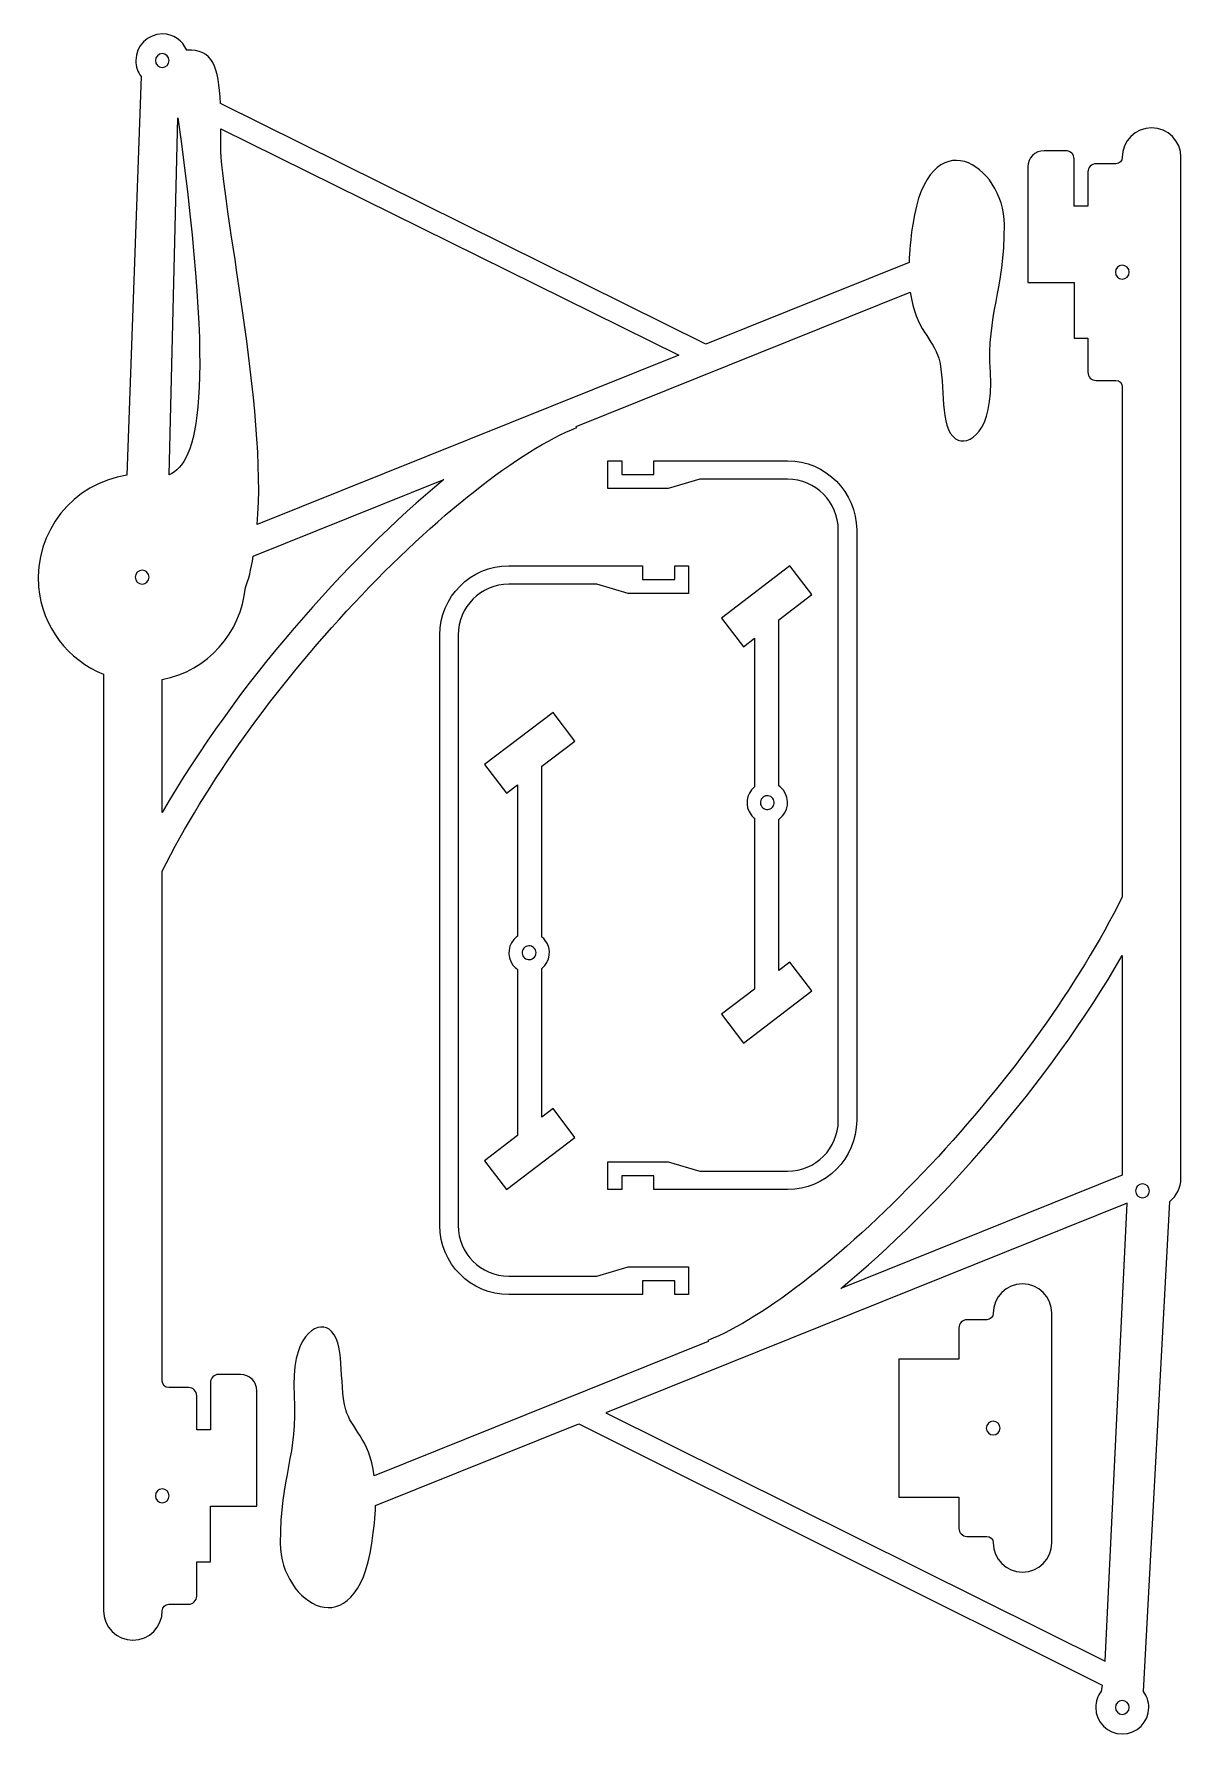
# Model space of a CAD drawing. Header units: millimetres. Extents: x -291 to 272, y -361 to 387.
# Drawn here: x 22.7 to 271.9, y 18 to 387.3 of the extents above; entities that cross this region are included whole.
import ezdxf

# ---------------------------------------------------------------- set-up
doc = ezdxf.new("R2010")
doc.units = ezdxf.units.MM
doc.header["$MEASUREMENT"] = 0
doc.layers.add('ChristianiaBike', color=7, linetype='Continuous')

msp = doc.modelspace()

# ---------------------------------------------------------------- linework, layer by layer
at = {"layer": 'ChristianiaBike', "color": 1, "lineweight": 9}
for points, knots in [([(63.2147, 372.2083), (62.8923, 380.1322), (61.517, 384.0811), (55.9049, 383.7799), (55.9049, 383.7799), (55.023, 385.8353), (52.9821, 387.2759), (50.6036, 387.2759), (50.6036, 387.2759), (47.4176, 387.2759), (44.8359, 384.6932), (44.8359, 381.5081), (44.8359, 381.5081), (44.8359, 380.2073), (45.2713, 379.0108), (45.9975, 378.0462)], [0, 0, 0, 0, 0.2, 0.2, 0.2, 0.2, 0.4, 0.4, 0.4, 0.4, 0.6, 0.6, 0.6, 0.6, 1, 1, 1, 1]), ([(49.0905, 381.5081), (49.0905, 382.3367), (49.7616, 383.0082), (50.5906, 383.0082), (50.5906, 383.0082), (51.4194, 383.0082), (52.0905, 382.3367), (52.0905, 381.5081), (52.0905, 381.5081), (52.0905, 380.6796), (51.4194, 380.0082), (50.5906, 380.0082), (50.5906, 380.0082), (49.7616, 380.0082), (49.0905, 380.6796), (49.0905, 381.5081)], [0, 0, 0, 0, 0.2, 0.2, 0.2, 0.2, 0.4, 0.4, 0.4, 0.4, 0.6, 0.6, 0.6, 0.6, 1, 1, 1, 1]), ([(212.8177, 337.6616), (212.8177, 337.6616), (168.6612, 319.8966), (168.6612, 319.8966), (168.6612, 319.8966), (168.6612, 319.8966), (63.2147, 372.2083), (63.2147, 372.2083)], [0, 0, 0, 0, 0.33333333, 0.33333333, 0.33333333, 0.33333333, 1, 1, 1, 1]), ([(63.3098, 366.6398), (63.3098, 366.6398), (162.7997, 317.5384), (162.7997, 317.5384), (162.7997, 317.5384), (162.7997, 317.5384), (71.1984, 280.6862), (71.1984, 280.6862)], [0, 0, 0, 0, 0.33333333, 0.33333333, 0.33333333, 0.33333333, 1, 1, 1, 1]), ([(213.0847, 331.2244), (214.1981, 322.9024), (218.1338, 321.0455), (219.2721, 316.8442), (219.2721, 316.8442), (220.8906, 310.869), (219.2721, 301.7723), (222.9149, 299.3442), (222.9149, 299.3442), (225.68, 297.5004), (231.2965, 300.7525), (230.4872, 313.7044), (230.4872, 313.7044), (229.6773, 326.6566), (233.5633, 331.2871), (233.5299, 345.8268), (233.5299, 345.8268), (233.4996, 359.0153), (217.0641, 369.2393), (213.6052, 345.8902), (213.6052, 345.8902), (213.1384, 342.7396), (212.8959, 340.03), (212.8177, 337.6616)], [0, 0, 0, 0, 0.14285714, 0.14285714, 0.14285714, 0.14285714, 0.28571429, 0.28571429, 0.28571429, 0.28571429, 0.42857143, 0.42857143, 0.42857143, 0.42857143, 0.57142857, 0.57142857, 0.57142857, 0.57142857, 0.71428571, 0.71428571, 0.71428571, 0.71428571, 1, 1, 1, 1]), ([(271.8925, 360.4853), (271.8925, 364.0062), (269.0379, 366.8601), (265.5176, 366.8601), (265.5176, 366.8601), (261.9968, 366.8601), (259.1428, 364.0062), (259.1428, 360.4853)], [0, 0, 0, 0, 0.33333333, 0.33333333, 0.33333333, 0.33333333, 1, 1, 1, 1]), ([(238.6149, 358.3935), (238.6149, 358.3935), (238.6149, 333.2956), (238.6149, 333.2956), (238.6149, 333.2956), (238.6149, 333.2956), (248.6718, 333.2956), (248.6718, 333.2956), (248.6718, 333.2956), (248.6718, 333.2956), (248.6718, 321.2336), (248.6718, 321.2336), (248.6718, 321.2336), (248.6718, 321.2336), (251.6732, 321.2336), (251.6732, 321.2336), (251.6732, 321.2336), (251.6732, 321.2336), (251.6732, 313.7826), (251.6732, 313.7826)], [0, 0, 0, 0, 0.16666667, 0.16666667, 0.16666667, 0.16666667, 0.33333333, 0.33333333, 0.33333333, 0.33333333, 0.5, 0.5, 0.5, 0.5, 0.66666667, 0.66666667, 0.66666667, 0.66666667, 1, 1, 1, 1]), ([(251.6732, 357.3103), (251.6732, 357.3103), (251.6732, 349.8593), (251.6732, 349.8593), (251.6732, 349.8593), (251.6732, 349.8593), (248.6718, 349.8593), (248.6718, 349.8593), (248.6718, 349.8593), (248.6718, 349.8593), (248.6718, 360.1574), (248.6718, 360.1574)], [0, 0, 0, 0, 0.25, 0.25, 0.25, 0.25, 0.5, 0.5, 0.5, 0.5, 1, 1, 1, 1]), ([(260.6428, 335.5466), (260.6428, 334.7181), (259.971, 334.0466), (259.1428, 334.0466), (259.1428, 334.0466), (258.3139, 334.0466), (257.6429, 334.7181), (257.6429, 335.5466), (257.6429, 335.5466), (257.6429, 336.3748), (258.3139, 337.0466), (259.1428, 337.0466), (259.1428, 337.0466), (259.971, 337.0466), (260.6428, 336.3748), (260.6428, 335.5466)], [0, 0, 0, 0, 0.2, 0.2, 0.2, 0.2, 0.4, 0.4, 0.4, 0.4, 0.6, 0.6, 0.6, 0.6, 1, 1, 1, 1]), ([(140.6288, 301.774), (140.6288, 301.774), (140.5282, 302.0341), (140.5282, 302.0341), (140.5282, 302.0341), (140.5282, 302.0341), (213.0847, 331.2244), (213.0847, 331.2244)], [0, 0, 0, 0, 0.33333333, 0.33333333, 0.33333333, 0.33333333, 1, 1, 1, 1]), ([(50.5906, 205.3968), (60.1617, 224.5129), (74.7241, 244.9075), (92.2555, 263.6325), (92.2555, 263.6325), (109.8579, 282.4313), (128.3932, 297.0463), (140.6288, 301.774)], [0, 0, 0, 0, 0.33333333, 0.33333333, 0.33333333, 0.33333333, 1, 1, 1, 1]), ([(186.4403, 290.5451), (186.4403, 290.5451), (167.3359, 290.5451), (167.3359, 290.5451), (167.3359, 290.5451), (167.3359, 290.5451), (160.4791, 288.5448), (160.4791, 288.5448), (160.4791, 288.5448), (160.4791, 288.5448), (147.3853, 288.5448), (147.3853, 288.5448), (147.3853, 288.5448), (147.3853, 288.5448), (147.3853, 291.5448), (147.3853, 291.5448), (147.3853, 291.5448), (147.3853, 291.5448), (147.3853, 294.5448), (147.3853, 294.5448), (147.3853, 294.5448), (147.3853, 294.5448), (150.3853, 294.5448), (150.3853, 294.5448), (150.3853, 294.5448), (150.3853, 294.5448), (150.3853, 291.5448), (150.3853, 291.5448), (150.3853, 291.5448), (150.3853, 291.5448), (157.3851, 291.5448), (157.3851, 291.5448), (157.3851, 291.5448), (157.3851, 291.5448), (157.3851, 294.5448), (157.3851, 294.5448), (157.3851, 294.5448), (157.3851, 294.5448), (186.4403, 294.5448), (186.4403, 294.5448)], [0, 0, 0, 0, 0.09090909, 0.09090909, 0.09090909, 0.09090909, 0.18181818, 0.18181818, 0.18181818, 0.18181818, 0.27272727, 0.27272727, 0.27272727, 0.27272727, 0.36363636, 0.36363636, 0.36363636, 0.36363636, 0.45454545, 0.45454545, 0.45454545, 0.45454545, 0.54545455, 0.54545455, 0.54545455, 0.54545455, 0.63636364, 0.63636364, 0.63636364, 0.63636364, 0.72727273, 0.72727273, 0.72727273, 0.72727273, 0.81818182, 0.81818182, 0.81818182, 0.81818182, 1, 1, 1, 1]), ([(42.9128, 291.4094), (31.2132, 289.6988), (22.7225, 279.1501), (23.7346, 267.2104), (23.7346, 267.2104), (24.4795, 258.4223), (30.1742, 251.2461), (37.8409, 248.1802)], [0, 0, 0, 0, 0.33333333, 0.33333333, 0.33333333, 0.33333333, 1, 1, 1, 1]), ([(50.5906, 247.0114), (60.4173, 248.9548), (67.743, 257.1915), (68.6352, 267.0602), (68.6352, 267.0602), (69.3236, 268.6115), (69.8913, 270.918), (70.3578, 273.8045)], [0, 0, 0, 0, 0.33333333, 0.33333333, 0.33333333, 0.33333333, 1, 1, 1, 1]), ([(44.7056, 269.2792), (44.7056, 270.1076), (45.3767, 270.7792), (46.2056, 270.7792), (46.2056, 270.7792), (47.0338, 270.7792), (47.7056, 270.1076), (47.7056, 269.2792), (47.7056, 269.2792), (47.7056, 268.4508), (47.0338, 267.7792), (46.2056, 267.7792), (46.2056, 267.7792), (45.3767, 267.7792), (44.7056, 268.4508), (44.7056, 269.2792)], [0, 0, 0, 0, 0.2, 0.2, 0.2, 0.2, 0.4, 0.4, 0.4, 0.4, 0.6, 0.6, 0.6, 0.6, 1, 1, 1, 1]), ([(125.8604, 271.7435), (125.8604, 271.7435), (154.9153, 271.7435), (154.9153, 271.7435), (154.9153, 271.7435), (154.9153, 271.7435), (154.9153, 268.7435), (154.9153, 268.7435), (154.9153, 268.7435), (154.9153, 268.7435), (161.915, 268.7435), (161.915, 268.7435), (161.915, 268.7435), (161.915, 268.7435), (161.915, 271.7435), (161.915, 271.7435), (161.915, 271.7435), (161.915, 271.7435), (164.915, 271.7435), (164.915, 271.7435), (164.915, 271.7435), (164.915, 271.7435), (164.915, 268.7435), (164.915, 268.7435), (164.915, 268.7435), (164.915, 268.7435), (164.915, 265.7435), (164.915, 265.7435), (164.915, 265.7435), (164.915, 265.7435), (151.8212, 265.7435), (151.8212, 265.7435), (151.8212, 265.7435), (151.8212, 265.7435), (144.9648, 267.7437), (144.9648, 267.7437), (144.9648, 267.7437), (144.9648, 267.7437), (125.8604, 267.7437), (125.8604, 267.7437)], [0, 0, 0, 0, 0.09090909, 0.09090909, 0.09090909, 0.09090909, 0.18181818, 0.18181818, 0.18181818, 0.18181818, 0.27272727, 0.27272727, 0.27272727, 0.27272727, 0.36363636, 0.36363636, 0.36363636, 0.36363636, 0.45454545, 0.45454545, 0.45454545, 0.45454545, 0.54545455, 0.54545455, 0.54545455, 0.54545455, 0.63636364, 0.63636364, 0.63636364, 0.63636364, 0.72727273, 0.72727273, 0.72727273, 0.72727273, 0.81818182, 0.81818182, 0.81818182, 0.81818182, 1, 1, 1, 1]), ([(184.5169, 223.9304), (184.5169, 223.9304), (184.5166, 260.0281), (184.5166, 260.0281), (184.5166, 260.0281), (184.5166, 260.0281), (191.6861, 265.4975), (191.6861, 265.4975), (191.6861, 265.4975), (191.6861, 265.4975), (186.9212, 271.7435), (186.9212, 271.7435), (186.9212, 271.7435), (186.9212, 271.7435), (172.0556, 260.4032), (172.0556, 260.4032)], [0, 0, 0, 0, 0.2, 0.2, 0.2, 0.2, 0.4, 0.4, 0.4, 0.4, 0.6, 0.6, 0.6, 0.6, 1, 1, 1, 1]), ([(172.0556, 260.4032), (172.0556, 260.4032), (176.8209, 254.1569), (176.8209, 254.1569), (176.8209, 254.1569), (176.8209, 254.1569), (179.2249, 255.9911), (179.2249, 255.9911), (179.2249, 255.9911), (179.2249, 255.9911), (179.2252, 223.7044), (179.2252, 223.7044)], [0, 0, 0, 0, 0.25, 0.25, 0.25, 0.25, 0.5, 0.5, 0.5, 0.5, 1, 1, 1, 1]), ([(133.0758, 191.0907), (133.0758, 191.0907), (133.0758, 228.1895), (133.0758, 228.1895), (133.0758, 228.1895), (133.0758, 228.1895), (140.245, 233.6589), (140.245, 233.6589), (140.245, 233.6589), (140.245, 233.6589), (135.4798, 239.9053), (135.4798, 239.9053), (135.4798, 239.9053), (135.4798, 239.9053), (120.6142, 228.5647), (120.6142, 228.5647), (120.6142, 228.5647), (120.6142, 228.5647), (125.3794, 222.3184), (125.3794, 222.3184), (125.3794, 222.3184), (125.3794, 222.3184), (127.7841, 224.1526), (127.7841, 224.1526), (127.7841, 224.1526), (127.7841, 224.1526), (127.7841, 191.3094), (127.7841, 191.3094)], [0, 0, 0, 0, 0.125, 0.125, 0.125, 0.125, 0.25, 0.25, 0.25, 0.25, 0.375, 0.375, 0.375, 0.375, 0.5, 0.5, 0.5, 0.5, 0.625, 0.625, 0.625, 0.625, 0.75, 0.75, 0.75, 0.75, 1, 1, 1, 1]), ([(179.2252, 223.7044), (177.3959, 222.2061), (177.0665, 219.5185), (178.5118, 217.6241), (178.5118, 217.6241), (178.724, 217.3457), (178.9658, 217.1035), (179.2249, 216.891)], [0, 0, 0, 0, 0.33333333, 0.33333333, 0.33333333, 0.33333333, 1, 1, 1, 1]), ([(182.9277, 219.1062), (182.2693, 218.6039), (181.3281, 218.7303), (180.8255, 219.389), (180.8255, 219.389), (180.3229, 220.0477), (180.4496, 220.9889), (181.108, 221.4912), (181.108, 221.4912), (181.7667, 221.9938), (182.7079, 221.8674), (183.2105, 221.2084), (183.2105, 221.2084), (183.7132, 220.55), (183.5864, 219.6085), (182.9277, 219.1062)], [0, 0, 0, 0, 0.2, 0.2, 0.2, 0.2, 0.4, 0.4, 0.4, 0.4, 0.6, 0.6, 0.6, 0.6, 1, 1, 1, 1]), ([(184.5166, 216.6719), (184.5755, 216.7122), (184.6358, 216.749), (184.693, 216.7928), (184.693, 216.7928), (186.6291, 218.2701), (187.0012, 221.0372), (185.5239, 222.9733), (185.5239, 222.9733), (185.2328, 223.3547), (184.8914, 223.6726), (184.5169, 223.9304)], [0, 0, 0, 0, 0.25, 0.25, 0.25, 0.25, 0.5, 0.5, 0.5, 0.5, 1, 1, 1, 1]), ([(179.2249, 216.891), (179.2249, 216.891), (179.2249, 179.7918), (179.2249, 179.7918), (179.2249, 179.7918), (179.2249, 179.7918), (172.0553, 174.3224), (172.0553, 174.3224), (172.0553, 174.3224), (172.0553, 174.3224), (176.8205, 168.076), (176.8205, 168.076), (176.8205, 168.076), (176.8205, 168.076), (191.6861, 179.4166), (191.6861, 179.4166), (191.6861, 179.4166), (191.6861, 179.4166), (186.9209, 185.6629), (186.9209, 185.6629), (186.9209, 185.6629), (186.9209, 185.6629), (184.5166, 183.8288), (184.5166, 183.8288), (184.5166, 183.8288), (184.5166, 183.8288), (184.5166, 216.6719), (184.5166, 216.6719)], [0, 0, 0, 0, 0.125, 0.125, 0.125, 0.125, 0.25, 0.25, 0.25, 0.25, 0.375, 0.375, 0.375, 0.375, 0.5, 0.5, 0.5, 0.5, 0.625, 0.625, 0.625, 0.625, 0.75, 0.75, 0.75, 0.75, 1, 1, 1, 1]), ([(259.1428, 199.844), (249.5717, 180.7278), (235.0093, 160.3332), (217.4772, 141.6084), (217.4772, 141.6084), (199.8755, 122.8096), (181.3395, 108.1944), (169.1039, 103.4667)], [0, 0, 0, 0, 0.33333333, 0.33333333, 0.33333333, 0.33333333, 1, 1, 1, 1]), ([(127.7841, 191.3094), (127.7249, 191.2691), (127.6649, 191.2323), (127.6077, 191.1885), (127.6077, 191.1885), (125.6716, 189.7113), (125.2995, 186.9441), (126.7768, 185.008), (126.7768, 185.008), (127.0675, 184.6266), (127.4093, 184.3086), (127.7834, 184.0509)], [0, 0, 0, 0, 0.25, 0.25, 0.25, 0.25, 0.5, 0.5, 0.5, 0.5, 1, 1, 1, 1]), ([(129.373, 188.8755), (130.031, 189.3777), (130.9722, 189.251), (131.4752, 188.5923), (131.4752, 188.5923), (131.9775, 187.9336), (131.8507, 186.9924), (131.1927, 186.4901), (131.1927, 186.4901), (130.534, 185.9878), (129.5928, 186.1139), (129.0898, 186.7729), (129.0898, 186.7729), (128.5875, 187.4313), (128.7143, 188.3728), (129.373, 188.8755)], [0, 0, 0, 0, 0.2, 0.2, 0.2, 0.2, 0.4, 0.4, 0.4, 0.4, 0.6, 0.6, 0.6, 0.6, 1, 1, 1, 1]), ([(133.0751, 184.277), (134.9044, 185.7752), (135.2338, 188.4627), (133.7889, 190.3572), (133.7889, 190.3572), (133.5767, 190.6356), (133.3348, 190.8778), (133.0758, 191.0907)], [0, 0, 0, 0, 0.33333333, 0.33333333, 0.33333333, 0.33333333, 1, 1, 1, 1]), ([(127.7834, 184.0509), (127.7834, 184.0509), (127.7841, 147.9532), (127.7841, 147.9532), (127.7841, 147.9532), (127.7841, 147.9532), (120.6142, 142.4838), (120.6142, 142.4838), (120.6142, 142.4838), (120.6142, 142.4838), (125.3794, 136.2378), (125.3794, 136.2378), (125.3794, 136.2378), (125.3794, 136.2378), (140.245, 147.5784), (140.245, 147.5784)], [0, 0, 0, 0, 0.2, 0.2, 0.2, 0.2, 0.4, 0.4, 0.4, 0.4, 0.6, 0.6, 0.6, 0.6, 1, 1, 1, 1]), ([(140.245, 147.5784), (140.245, 147.5784), (135.4798, 153.8244), (135.4798, 153.8244), (135.4798, 153.8244), (135.4798, 153.8244), (133.0758, 151.9902), (133.0758, 151.9902), (133.0758, 151.9902), (133.0758, 151.9902), (133.0751, 184.277), (133.0751, 184.277)], [0, 0, 0, 0, 0.25, 0.25, 0.25, 0.25, 0.5, 0.5, 0.5, 0.5, 1, 1, 1, 1]), ([(186.4403, 136.2378), (186.4403, 136.2378), (157.3851, 136.2378), (157.3851, 136.2378), (157.3851, 136.2378), (157.3851, 136.2378), (157.3851, 139.2378), (157.3851, 139.2378), (157.3851, 139.2378), (157.3851, 139.2378), (150.3853, 139.2378), (150.3853, 139.2378), (150.3853, 139.2378), (150.3853, 139.2378), (150.3853, 136.2378), (150.3853, 136.2378), (150.3853, 136.2378), (150.3853, 136.2378), (147.3853, 136.2378), (147.3853, 136.2378), (147.3853, 136.2378), (147.3853, 136.2378), (147.3853, 139.2378), (147.3853, 139.2378), (147.3853, 139.2378), (147.3853, 139.2378), (147.3853, 142.2378), (147.3853, 142.2378), (147.3853, 142.2378), (147.3853, 142.2378), (160.4791, 142.2378), (160.4791, 142.2378), (160.4791, 142.2378), (160.4791, 142.2378), (167.3359, 140.2376), (167.3359, 140.2376), (167.3359, 140.2376), (167.3359, 140.2376), (186.4403, 140.2376), (186.4403, 140.2376)], [0, 0, 0, 0, 0.09090909, 0.09090909, 0.09090909, 0.09090909, 0.18181818, 0.18181818, 0.18181818, 0.18181818, 0.27272727, 0.27272727, 0.27272727, 0.27272727, 0.36363636, 0.36363636, 0.36363636, 0.36363636, 0.45454545, 0.45454545, 0.45454545, 0.45454545, 0.54545455, 0.54545455, 0.54545455, 0.54545455, 0.63636364, 0.63636364, 0.63636364, 0.63636364, 0.72727273, 0.72727273, 0.72727273, 0.72727273, 0.81818182, 0.81818182, 0.81818182, 0.81818182, 1, 1, 1, 1]), ([(265.0278, 135.9619), (265.0278, 135.1334), (264.356, 134.4619), (263.5278, 134.4619), (263.5278, 134.4619), (262.6989, 134.4619), (262.0278, 135.1334), (262.0278, 135.9619), (262.0278, 135.9619), (262.0278, 136.7901), (262.6989, 137.4619), (263.5278, 137.4619), (263.5278, 137.4619), (264.356, 137.4619), (265.0278, 136.7901), (265.0278, 135.9619)], [0, 0, 0, 0, 0.2, 0.2, 0.2, 0.2, 0.4, 0.4, 0.4, 0.4, 0.6, 0.6, 0.6, 0.6, 1, 1, 1, 1]), ([(255.4166, 33.7538), (255.4166, 33.7538), (146.9333, 87.7023), (146.9333, 87.7023), (146.9333, 87.7023), (146.9333, 87.7023), (260.2081, 133.274), (260.2081, 133.274), (260.2081, 133.274), (260.2081, 133.274), (255.4166, 33.7538), (255.4166, 33.7538)], [0, 0, 0, 0, 0.25, 0.25, 0.25, 0.25, 0.5, 0.5, 0.5, 0.5, 1, 1, 1, 1]), ([(125.8604, 117.4366), (125.8604, 117.4366), (144.9648, 117.4366), (144.9648, 117.4366), (144.9648, 117.4366), (144.9648, 117.4366), (151.8209, 119.4365), (151.8209, 119.4365), (151.8209, 119.4365), (151.8209, 119.4365), (164.915, 119.4365), (164.915, 119.4365), (164.915, 119.4365), (164.915, 119.4365), (164.915, 116.4365), (164.915, 116.4365), (164.915, 116.4365), (164.915, 116.4365), (164.915, 113.4365), (164.915, 113.4365), (164.915, 113.4365), (164.915, 113.4365), (161.915, 113.4365), (161.915, 113.4365), (161.915, 113.4365), (161.915, 113.4365), (161.915, 116.4365), (161.915, 116.4365), (161.915, 116.4365), (161.915, 116.4365), (154.9153, 116.4365), (154.9153, 116.4365), (154.9153, 116.4365), (154.9153, 116.4365), (154.9153, 113.4365), (154.9153, 113.4365), (154.9153, 113.4365), (154.9153, 113.4365), (125.8604, 113.4365), (125.8604, 113.4365)], [0, 0, 0, 0, 0.09090909, 0.09090909, 0.09090909, 0.09090909, 0.18181818, 0.18181818, 0.18181818, 0.18181818, 0.27272727, 0.27272727, 0.27272727, 0.27272727, 0.36363636, 0.36363636, 0.36363636, 0.36363636, 0.45454545, 0.45454545, 0.45454545, 0.45454545, 0.54545455, 0.54545455, 0.54545455, 0.54545455, 0.63636364, 0.63636364, 0.63636364, 0.63636364, 0.72727273, 0.72727273, 0.72727273, 0.72727273, 0.81818182, 0.81818182, 0.81818182, 0.81818182, 1, 1, 1, 1]), ([(243.8508, 109.3658), (243.8508, 112.8867), (240.9962, 115.7406), (237.476, 115.7406), (237.476, 115.7406), (233.9551, 115.7406), (231.1011, 112.8867), (231.1011, 109.3658)], [0, 0, 0, 0, 0.33333333, 0.33333333, 0.33333333, 0.33333333, 1, 1, 1, 1]), ([(96.648, 74.0163), (95.5346, 82.3383), (91.5989, 84.1952), (90.4606, 88.3965), (90.4606, 88.3965), (88.8421, 94.3717), (90.4606, 103.4685), (86.8178, 105.8966), (86.8178, 105.8966), (84.0528, 107.7404), (78.4365, 104.4882), (79.2455, 91.5363), (79.2455, 91.5363), (80.0558, 78.5842), (76.1697, 73.9536), (76.2028, 59.414), (76.2028, 59.414), (76.2331, 46.2254), (92.6689, 36.0014), (96.1278, 59.3506), (96.1278, 59.3506), (96.5943, 62.5011), (96.8368, 65.2107), (96.9154, 67.5792)], [0, 0, 0, 0, 0.14285714, 0.14285714, 0.14285714, 0.14285714, 0.28571429, 0.28571429, 0.28571429, 0.28571429, 0.42857143, 0.42857143, 0.42857143, 0.42857143, 0.57142857, 0.57142857, 0.57142857, 0.57142857, 0.71428571, 0.71428571, 0.71428571, 0.71428571, 1, 1, 1, 1]), ([(169.1039, 103.4667), (169.1039, 103.4667), (169.2045, 103.2066), (169.2045, 103.2066), (169.2045, 103.2066), (169.2045, 103.2066), (96.648, 74.0163), (96.648, 74.0163)], [0, 0, 0, 0, 0.33333333, 0.33333333, 0.33333333, 0.33333333, 1, 1, 1, 1]), ([(223.6315, 106.1908), (223.6315, 106.1908), (223.6315, 99.4273), (223.6315, 99.4273), (223.6315, 99.4273), (223.6315, 99.4273), (210.5732, 99.4273), (210.5732, 99.4273), (210.5732, 99.4273), (210.5732, 99.4273), (210.5732, 69.4268), (210.5732, 69.4268), (210.5732, 69.4268), (210.5732, 69.4268), (223.6315, 69.4268), (223.6315, 69.4268), (223.6315, 69.4268), (223.6315, 69.4268), (223.6315, 62.6634), (223.6315, 62.6634)], [0, 0, 0, 0, 0.16666667, 0.16666667, 0.16666667, 0.16666667, 0.33333333, 0.33333333, 0.33333333, 0.33333333, 0.5, 0.5, 0.5, 0.5, 0.66666667, 0.66666667, 0.66666667, 0.66666667, 1, 1, 1, 1]), ([(61.0609, 94.3052), (61.0609, 94.3052), (61.0609, 84.0071), (61.0609, 84.0071), (61.0609, 84.0071), (61.0609, 84.0071), (58.0595, 84.0071), (58.0595, 84.0071), (58.0595, 84.0071), (58.0595, 84.0071), (58.0595, 91.4582), (58.0595, 91.4582)], [0, 0, 0, 0, 0.25, 0.25, 0.25, 0.25, 0.5, 0.5, 0.5, 0.5, 1, 1, 1, 1]), ([(58.0595, 47.9304), (58.0595, 47.9304), (58.0595, 55.3815), (58.0595, 55.3815), (58.0595, 55.3815), (58.0595, 55.3815), (61.0609, 55.3815), (61.0609, 55.3815), (61.0609, 55.3815), (61.0609, 55.3815), (61.0609, 67.4434), (61.0609, 67.4434), (61.0609, 67.4434), (61.0609, 67.4434), (71.1178, 67.4434), (71.1178, 67.4434), (71.1178, 67.4434), (71.1178, 67.4434), (71.1178, 92.5413), (71.1178, 92.5413)], [0, 0, 0, 0, 0.16666667, 0.16666667, 0.16666667, 0.16666667, 0.33333333, 0.33333333, 0.33333333, 0.33333333, 0.5, 0.5, 0.5, 0.5, 0.66666667, 0.66666667, 0.66666667, 0.66666667, 1, 1, 1, 1]), ([(96.9154, 67.5792), (96.9154, 67.5792), (141.0718, 85.3441), (141.0718, 85.3441), (141.0718, 85.3441), (141.0718, 85.3441), (254.7352, 28.6041), (254.7352, 28.6041), (254.7352, 28.6041), (254.7352, 28.6041), (254.554, 27.2337), (254.554, 27.2337)], [0, 0, 0, 0, 0.25, 0.25, 0.25, 0.25, 0.5, 0.5, 0.5, 0.5, 1, 1, 1, 1]), ([(232.6011, 84.4274), (232.6011, 83.5985), (231.9293, 82.9274), (231.1011, 82.9274), (231.1011, 82.9274), (230.2722, 82.9274), (229.6011, 83.5985), (229.6011, 84.4274), (229.6011, 84.4274), (229.6011, 85.2556), (230.2722, 85.9274), (231.1011, 85.9274), (231.1011, 85.9274), (231.9293, 85.9274), (232.6011, 85.2556), (232.6011, 84.4274)], [0, 0, 0, 0, 0.2, 0.2, 0.2, 0.2, 0.4, 0.4, 0.4, 0.4, 0.6, 0.6, 0.6, 0.6, 1, 1, 1, 1]), ([(49.0905, 69.6941), (49.0905, 70.5226), (49.7616, 71.1941), (50.5906, 71.1941), (50.5906, 71.1941), (51.4187, 71.1941), (52.0905, 70.5226), (52.0905, 69.6941), (52.0905, 69.6941), (52.0905, 68.8659), (51.4187, 68.1941), (50.5906, 68.1941), (50.5906, 68.1941), (49.7616, 68.1941), (49.0905, 68.8659), (49.0905, 69.6941)], [0, 0, 0, 0, 0.2, 0.2, 0.2, 0.2, 0.4, 0.4, 0.4, 0.4, 0.6, 0.6, 0.6, 0.6, 1, 1, 1, 1]), ([(229.69, 60.8995), (230.4693, 60.8995), (231.1011, 60.2676), (231.1011, 59.4884), (231.1011, 59.4884), (231.1011, 55.9675), (233.9551, 53.1136), (237.476, 53.1136), (237.476, 53.1136), (240.9962, 53.1136), (243.8508, 55.9675), (243.8508, 59.4884)], [0, 0, 0, 0, 0.25, 0.25, 0.25, 0.25, 0.5, 0.5, 0.5, 0.5, 1, 1, 1, 1]), ([(37.8409, 44.7554), (37.8409, 41.2345), (40.6949, 38.3806), (44.2157, 38.3806), (44.2157, 38.3806), (47.7359, 38.3806), (50.5906, 41.2345), (50.5906, 44.7554)], [0, 0, 0, 0, 0.33333333, 0.33333333, 0.33333333, 0.33333333, 1, 1, 1, 1]), ([(254.554, 27.2337), (253.8091, 26.2621), (253.362, 25.0512), (253.362, 23.7327), (253.362, 23.7327), (253.362, 20.5478), (255.9437, 17.965), (259.1297, 17.965), (259.1297, 17.965), (262.3151, 17.965), (264.8975, 20.5478), (264.8975, 23.7327), (264.8975, 23.7327), (264.8975, 25.0336), (264.4614, 26.2301), (263.7351, 27.1947)], [0, 0, 0, 0, 0.2, 0.2, 0.2, 0.2, 0.4, 0.4, 0.4, 0.4, 0.6, 0.6, 0.6, 0.6, 1, 1, 1, 1]), ([(260.6428, 23.7327), (260.6428, 22.9042), (259.971, 22.2328), (259.1428, 22.2328), (259.1428, 22.2328), (258.3139, 22.2328), (257.6429, 22.9042), (257.6429, 23.7327), (257.6429, 23.7327), (257.6429, 24.5613), (258.3139, 25.2327), (259.1428, 25.2327), (259.1428, 25.2327), (259.971, 25.2327), (260.6428, 24.5613), (260.6428, 23.7327)], [0, 0, 0, 0, 0.2, 0.2, 0.2, 0.2, 0.4, 0.4, 0.4, 0.4, 0.6, 0.6, 0.6, 0.6, 1, 1, 1, 1])]:
    msp.add_open_spline(points, degree=3, knots=knots, dxfattribs=at)
for points in [[(45.9975, 378.0462), (45.9975, 378.0462), (42.9128, 291.4094), (42.9128, 291.4094)], [(53.995, 369.0603), (62.4568, 307.7173), (58.1332, 294.2318), (52.1119, 291.5055)], [(52.1119, 291.5055), (52.1119, 291.5055), (53.995, 369.0603), (53.995, 369.0603)], [(63.3071, 363.0483), (63.3098, 364.3025), (63.3126, 365.4965), (63.3098, 366.6398)], [(71.1984, 280.6862), (73.4736, 305.3092), (63.2809, 351.1543), (63.3071, 363.0483)], [(242.1427, 361.9212), (240.1948, 361.9212), (238.6149, 360.342), (238.6149, 358.3935)], [(246.9079, 361.9212), (246.9079, 361.9212), (242.1427, 361.9212), (242.1427, 361.9212)], [(248.6718, 360.1574), (248.6718, 361.1316), (247.8822, 361.9212), (246.9079, 361.9212)], [(253.4371, 359.0742), (252.4628, 359.0742), (251.6732, 358.2846), (251.6732, 357.3103)], [(257.7317, 359.0742), (257.7317, 359.0742), (253.4371, 359.0742), (253.4371, 359.0742)], [(259.1428, 360.4853), (259.1428, 359.7061), (258.511, 359.0742), (257.7317, 359.0742)], [(271.8925, 138.6818), (271.8925, 138.6818), (271.8925, 360.4853), (271.8925, 360.4853)], [(251.6732, 313.7826), (251.6732, 312.8087), (252.4628, 312.0187), (253.4371, 312.0187)], [(253.4371, 312.0187), (253.4371, 312.0187), (257.7317, 312.0187), (257.7317, 312.0187)], [(257.7317, 312.0187), (258.511, 312.0187), (259.1428, 311.3869), (259.1428, 310.6076)], [(259.1428, 310.6076), (259.1428, 310.6076), (259.1428, 199.844), (259.1428, 199.844)], [(186.4403, 294.5448), (194.6906, 294.5448), (201.4402, 287.7948), (201.4402, 279.5449)], [(111.7582, 290.4598), (90.5847, 273.101), (66.6185, 245.9688), (50.5906, 218.1684)], [(70.3578, 273.8045), (70.3578, 273.8045), (111.7582, 290.4598), (111.7582, 290.4598)], [(197.4405, 279.5449), (197.4405, 285.6103), (192.5057, 290.5451), (186.4403, 290.5451)], [(197.4405, 151.2378), (197.4405, 151.2378), (197.4405, 279.5449), (197.4405, 279.5449)], [(201.4402, 279.5449), (201.4402, 279.5449), (201.4402, 151.2378), (201.4402, 151.2378)], [(110.8604, 256.7437), (110.8604, 264.9936), (117.61, 271.7436), (125.8604, 271.7435)], [(125.8604, 267.7437), (119.7949, 267.7439), (114.8602, 262.8091), (114.8602, 256.7437)], [(110.8604, 128.4364), (110.8604, 128.4364), (110.8604, 256.7437), (110.8604, 256.7437)], [(114.8602, 256.7437), (114.8602, 256.7437), (114.8602, 128.4364), (114.8602, 128.4364)], [(37.8409, 248.1802), (37.8409, 248.1802), (37.8409, 44.7554), (37.8409, 44.7554)], [(50.5906, 218.1684), (50.5906, 218.1684), (50.5906, 247.0114), (50.5906, 247.0114)], [(50.5906, 94.6332), (50.5906, 94.6332), (50.5906, 205.3968), (50.5906, 205.3968)], [(197.9752, 114.7811), (219.148, 132.1399), (243.1149, 159.2721), (259.1428, 187.0723)], [(259.1428, 187.0723), (259.1428, 187.0723), (259.1428, 139.3891), (259.1428, 139.3891)], [(201.4402, 151.2378), (201.4402, 142.9878), (194.6906, 136.2378), (186.4403, 136.2378)], [(186.4403, 140.2376), (192.5057, 140.2376), (197.4405, 145.1724), (197.4405, 151.2378)], [(259.1428, 139.3891), (259.1428, 139.3891), (197.9752, 114.7811), (197.9752, 114.7811)], [(269.4471, 133.6688), (270.9333, 134.8364), (271.8925, 136.6454), (271.8925, 138.6818)], [(263.7351, 27.1947), (263.7351, 27.1947), (269.4471, 133.6688), (269.4471, 133.6688)], [(125.8604, 113.4365), (117.61, 113.4365), (110.8604, 120.1864), (110.8604, 128.4364)], [(114.8602, 128.4364), (114.8602, 122.371), (119.7949, 117.4366), (125.8604, 117.4366)], [(225.3954, 107.9547), (224.4211, 107.9547), (223.6315, 107.165), (223.6315, 106.1908)], [(229.69, 107.9547), (229.69, 107.9547), (225.3954, 107.9547), (225.3954, 107.9547)], [(231.1011, 109.3658), (231.1011, 108.5865), (230.4693, 107.9547), (229.69, 107.9547)], [(243.8508, 59.4884), (243.8508, 59.4884), (243.8508, 109.3658), (243.8508, 109.3658)], [(62.8247, 96.0691), (61.8505, 96.0691), (61.0609, 95.2791), (61.0609, 94.3052)], [(67.59, 96.0691), (67.59, 96.0691), (62.8247, 96.0691), (62.8247, 96.0691)], [(71.1178, 92.5413), (71.1178, 94.4895), (69.5386, 96.0691), (67.59, 96.0691)], [(52.0017, 93.2221), (51.2224, 93.2221), (50.5906, 93.8539), (50.5906, 94.6332)], [(56.2956, 93.2221), (56.2956, 93.2221), (52.0017, 93.2221), (52.0017, 93.2221)], [(58.0595, 91.4582), (58.0595, 92.4321), (57.2699, 93.2221), (56.2956, 93.2221)], [(223.6315, 62.6634), (223.6315, 61.6891), (224.4211, 60.8995), (225.3954, 60.8995)], [(225.3954, 60.8995), (225.3954, 60.8995), (229.69, 60.8995), (229.69, 60.8995)], [(50.5906, 44.7554), (50.5906, 45.5347), (51.2224, 46.1665), (52.0017, 46.1665)], [(52.0017, 46.1665), (52.0017, 46.1665), (56.2956, 46.1665), (56.2956, 46.1665)], [(56.2956, 46.1665), (57.2699, 46.1665), (58.0595, 46.9561), (58.0595, 47.9304)]]:
    msp.add_open_spline(points, degree=3, dxfattribs=at)

doc.saveas('drawing.dxf')
